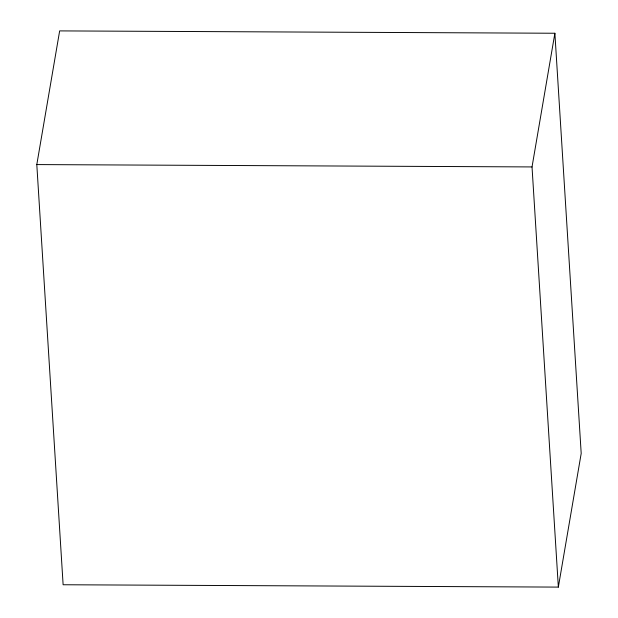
<?xml version="1.0" encoding="UTF-8"?>
<svg xmlns="http://www.w3.org/2000/svg" width="618" height="618" viewBox="0 0 618 618"><rect width="100%" height="100%" fill="white"/><g stroke="black" fill="none" stroke-linecap="round" stroke-linejoin="round"><path stroke-width="0.93" d="M36.802 164.581L59.652 30.9L554.879 33.248L581.198 453.419L558.348 587.1L63.121 584.752L36.802 164.581L532.028 166.93L554.879 33.248M532.028 166.93L558.348 587.1"/></g></svg>
